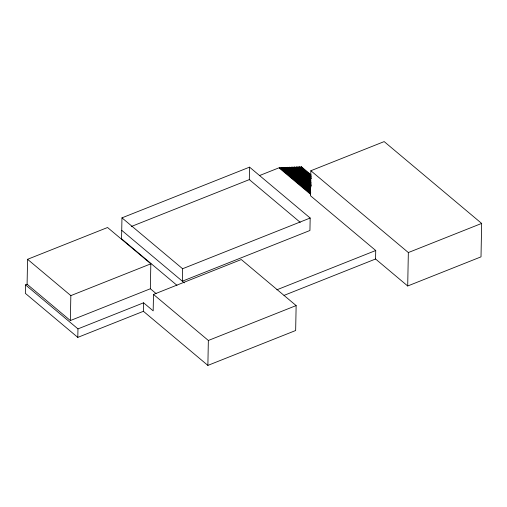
<?xml version="1.0" encoding="UTF-8"?>
<svg xmlns="http://www.w3.org/2000/svg" width="507" height="507" viewBox="0 0 507 507"><rect width="100%" height="100%" fill="white"/><g stroke="black" fill="none" stroke-linecap="round" stroke-linejoin="round"><path stroke-width="0.76" d="M25.515 284.858L25.35 293.357L77.799 337.383L143.418 311.304L207.876 365.401L295.657 330.513L296.139 305.582L241.281 259.54L153.494 294.428L153.177 310.861L143.582 302.806L77.964 328.885L25.515 284.858L27.093 284.231L70.359 320.551L150.351 288.762L156.093 293.578M27.093 284.231L27.568 259.305L107.56 227.51L150.833 263.83L150.351 288.762M70.359 320.551L70.841 295.619L27.568 259.305M77.799 337.383L77.964 328.885M121.965 217.858L182.583 268.735L182.343 281.201L309.935 230.495L310.176 218.029L249.552 167.145L121.965 217.858L121.56 238.822L176.956 285.314M143.418 311.304L143.582 302.806M207.876 365.401L208.352 340.476L153.494 294.428M249.552 167.145L249.317 179.611L300.233 222.351M310.259 194.073L279.465 168.229L279.477 167.621L259.381 175.612M310.734 192.99L281.157 168.166L281.163 167.557L279.465 168.229M310.614 191.405L282.843 168.096L282.849 167.487L281.157 168.166M310.487 189.814L284.528 168.026L284.541 167.418L282.843 168.096M310.36 188.23L286.214 167.956L286.227 167.354L284.528 168.026M310.842 187.146L287.9 167.893L287.913 167.285L286.214 167.956M311.317 186.063L289.586 167.823L289.598 167.215L287.9 167.893M311.197 184.478L291.272 167.754L291.284 167.152L289.586 167.823M311.07 182.888L292.957 167.69L292.97 167.082L291.272 167.754M310.943 181.303L294.643 167.621L294.656 167.012L292.957 167.69M310.823 179.712L296.329 167.551L296.342 166.949L294.643 167.621M311.298 178.635L298.015 167.487L298.027 166.879L296.329 167.551M311.171 177.044L299.7 167.418L299.713 166.809L298.015 167.487M311.051 175.454L301.392 167.348L301.399 166.74L299.7 167.418M310.861 170.732L310.379 195.658L375.725 250.509L375.567 259.007L407.704 285.986L481.01 256.853L481.65 223.422L384.167 141.599L310.861 170.732L408.344 252.556L407.704 285.986M131.294 226.515L249.812 179.415M300.258 167.798L301.392 167.348M70.841 295.619L150.833 263.83M182.583 268.735L310.176 218.029M276.866 289.801L375.725 250.509M284.028 295.391L375.567 259.007M408.344 252.556L481.65 223.422M208.352 340.476L296.139 305.582M301.399 166.74L311.064 174.852M299.713 166.809L311.184 176.436M298.027 166.879L311.311 178.027M296.342 166.949L310.829 179.104M294.656 167.012L310.956 180.695M292.97 167.082L311.083 182.286M291.284 167.152L311.203 183.87M289.598 167.215L311.33 185.461M287.913 167.285L310.854 186.538M286.227 167.354L310.373 187.622M284.541 167.418L310.499 189.206M282.849 167.487L310.62 190.797M281.163 167.557L310.747 192.387M279.477 167.621L310.271 193.465M121.724 230.324L184.345 282.881"/></g></svg>
